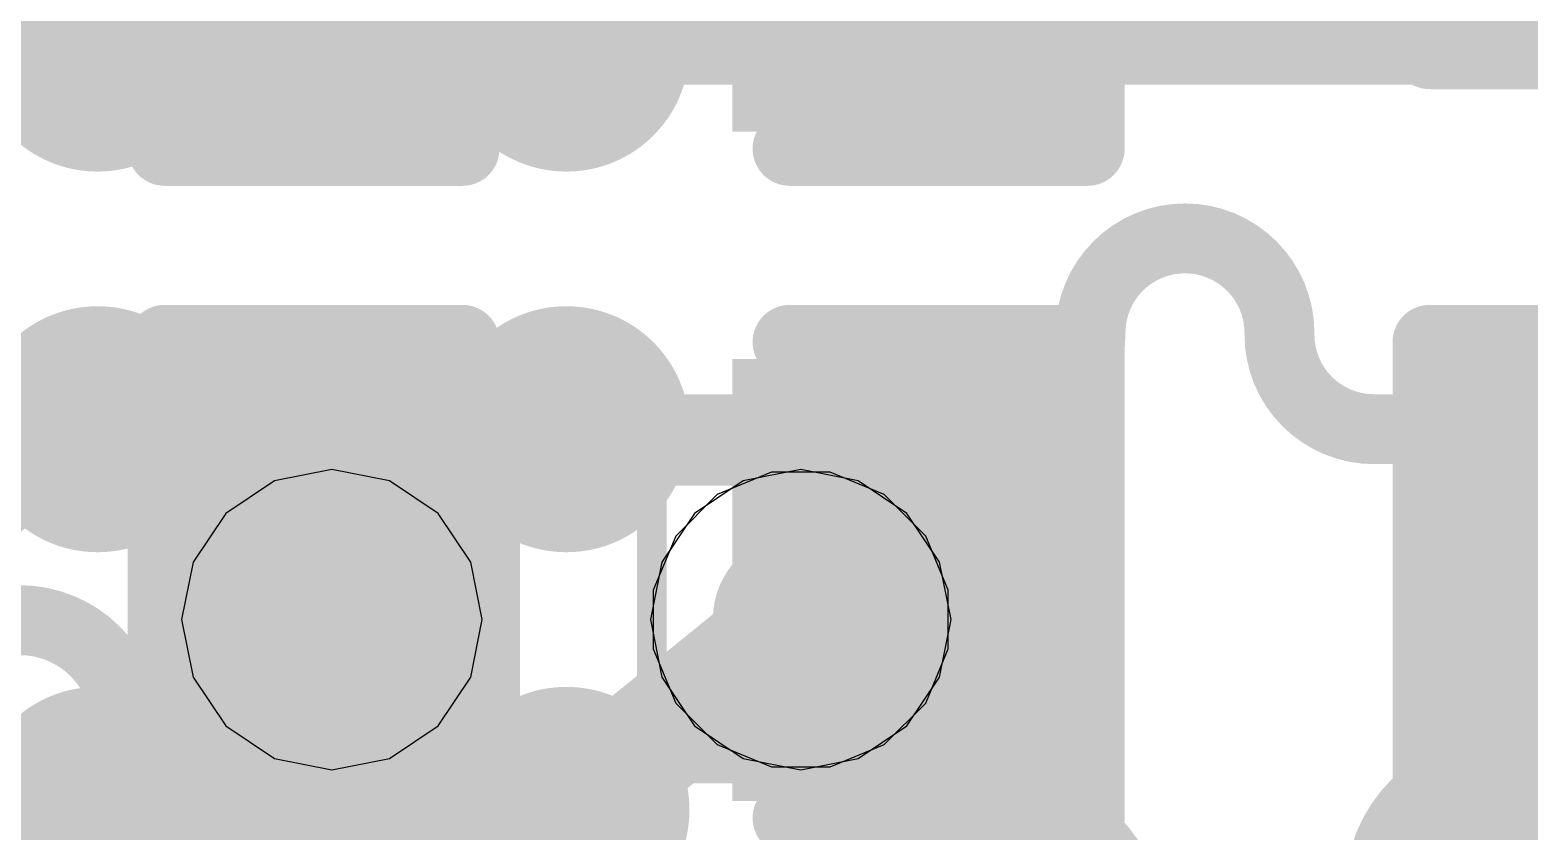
# Model space of a CAD drawing. Header units: inches. Extents: x -6 to 284, y -12 to 154.
# Drawn here: x 71.686 to 74.245, y 12.272 to 13.64 of the extents above; entities that cross this region are included whole.
import ezdxf

# ---------------------------------------------------------------- set-up
doc = ezdxf.new("R2010")
doc.units = ezdxf.units.IN
for name, color, linetype in [('Bottom Layer', 5, 'Continuous'), ('Bottom Overlay', 54, 'Continuous'), ('Bottom Paste', 16, 'Continuous'), ('Bottom Solder', 6, 'Continuous'), ('Drill Drawing', 1, 'Continuous'), ('GND-1', 16, 'Continuous'), ('GND-2', 90, 'Continuous'), ('GND-3', 216, 'Continuous'), ('GND-4', 54, 'Continuous'), ('PWR-1', 156, 'Continuous'), ('PWR-2', 130, 'Continuous'), ('Signal L1', 76, 'Continuous'), ('Signal L2', 6, 'Continuous'), ('Top Layer', 1, 'Continuous'), ('Top Paste', 8, 'Continuous'), ('Top Solder', 216, 'Continuous'), ('Via Holes', 16, 'Continuous')]:
    doc.layers.add(name, color=color, linetype=linetype)

# ---------------------------------------------------------------- blocks, each defined once
blk = doc.blocks.new('C___0402_B_105')
at = {"layer": 'Bottom Layer'}
for points in [[(-0.2412999999999999, 0.3174999999999999), (-0.2413000000000001, -0.3175), (-0.6985, -0.3174999999999999), (-0.6985, 0.3175)], [(0.6985, 0.3174999999999999), (0.6985, -0.3175), (0.2412999999999999, -0.3174999999999999), (0.2413000000000001, 0.3175)]]:
    blk.add_hatch(color=5, dxfattribs=at).paths.add_polyline_path(points)
at = {"layer": 'Bottom Paste'}
for points in [[(-0.2412999999999999, 0.3174999999999999), (-0.2413000000000001, -0.3175), (-0.6985, -0.3174999999999999), (-0.6985, 0.3175)], [(0.6985, 0.3174999999999999), (0.6985, -0.3175), (0.2412999999999999, -0.3174999999999999), (0.2413000000000001, 0.3175)]]:
    blk.add_hatch(color=16, dxfattribs=at).paths.add_polyline_path(points)
at = {"layer": 'Bottom Solder'}
for points in [[(-0.1813001199999999, 0.3774998799999999), (-0.1813001200000001, -0.3774998800000001), (-0.7584998799999999, -0.3774998799999999), (-0.7584998799999999, 0.3774998800000001)], [(0.7584998799999999, 0.3774998799999999), (0.7584998799999999, -0.3774998800000001), (0.1813001199999999, -0.3774998799999999), (0.1813001200000001, 0.3774998800000001)]]:
    blk.add_hatch(color=6, dxfattribs=at).paths.add_polyline_path(points)
at = {"layer": 'Bottom Overlay'}
for points in [[(-0.7874, -0.4064, 0.127, 0.127, 0), (-0.7874, 0.4064, 0.127, 0.127, 0)], [(-0.7874, 0.4064, 0.127, 0.127, 0), (-0.2794, 0.4064, 0.127, 0.127, 0)], [(0.2794, 0.4064, 0.127, 0.127, 0), (0.7874, 0.4064, 0.127, 0.127, 0)], [(0.7874, -0.4064, 0.127, 0.127, 0), (0.7874, 0.4064, 0.127, 0.127, 0)], [(-0.7874, -0.4064, 0.127, 0.127, 0), (-0.2794, -0.4064, 0.127, 0.127, 0)], [(0.2794, -0.4064, 0.127, 0.127, 0), (0.7874, -0.4064, 0.127, 0.127, 0)]]:
    blk.add_lwpolyline(points, format="xyseb", dxfattribs=at)
for points in [[(-0.8191499999999999, 0.4064, 0.0635, 0.0635, 1), (-0.7556499999999999, 0.4064, 0.0635, 0.0635, 1)], [(-0.8191499999999999, 0.4064, 0.0635, 0.0635, 1), (-0.7556499999999999, 0.4064, 0.0635, 0.0635, 1)], [(-0.31115, 0.4064, 0.0635, 0.0635, 1), (-0.24765, 0.4064, 0.0635, 0.0635, 1)], [(0.24765, 0.4064, 0.0635, 0.0635, 1), (0.31115, 0.4064, 0.0635, 0.0635, 1)], [(0.7556499999999999, 0.4064, 0.0635, 0.0635, 1), (0.8191499999999999, 0.4064, 0.0635, 0.0635, 1)], [(0.7556499999999999, 0.4064, 0.0635, 0.0635, 1), (0.8191499999999999, 0.4064, 0.0635, 0.0635, 1)], [(-0.8191499999999999, -0.4064, 0.0635, 0.0635, 1), (-0.7556499999999999, -0.4064, 0.0635, 0.0635, 1)], [(-0.8191499999999999, -0.4064, 0.0635, 0.0635, 1), (-0.7556499999999999, -0.4064, 0.0635, 0.0635, 1)], [(-0.31115, -0.4064, 0.0635, 0.0635, 1), (-0.24765, -0.4064, 0.0635, 0.0635, 1)], [(0.24765, -0.4064, 0.0635, 0.0635, 1), (0.31115, -0.4064, 0.0635, 0.0635, 1)], [(0.7556499999999999, -0.4064, 0.0635, 0.0635, 1), (0.8191499999999999, -0.4064, 0.0635, 0.0635, 1)], [(0.7556499999999999, -0.4064, 0.0635, 0.0635, 1), (0.8191499999999999, -0.4064, 0.0635, 0.0635, 1)]]:
    blk.add_lwpolyline(points, format="xyseb", close=True, dxfattribs=at)
blk = doc.blocks.new('200_WFBGA__10_15__127')
at = {"layer": 'Top Layer'}
h = blk.add_hatch(color=1, dxfattribs=at)
edge = h.paths.add_edge_path()
edge.add_arc((-1.999996, 4.875022), 0.15999968, 0, 360)
h = blk.add_hatch(color=1, dxfattribs=at)
edge = h.paths.add_edge_path()
edge.add_arc((-1.199896, 4.875022), 0.15999968, 0, 360)
h = blk.add_hatch(color=1, dxfattribs=at)
edge = h.paths.add_edge_path()
edge.add_arc((-1.999996, 4.225035999999999), 0.15999968, 0, 360)
h = blk.add_hatch(color=1, dxfattribs=at)
edge = h.paths.add_edge_path()
edge.add_arc((-1.199896, 4.225035999999999), 0.15999968, 0, 360)
h = blk.add_hatch(color=1, dxfattribs=at)
edge = h.paths.add_edge_path()
edge.add_arc((-1.999996, 3.57505), 0.15999968, 0, 360)
h = blk.add_hatch(color=1, dxfattribs=at)
edge = h.paths.add_edge_path()
edge.add_arc((-1.199896, 3.57505), 0.15999968, 0, 360)
at = {"layer": 'Top Paste'}
h = blk.add_hatch(color=8, dxfattribs=at)
edge = h.paths.add_edge_path()
edge.add_arc((-1.999996, 4.875022), 0.15999968, 0, 360)
h = blk.add_hatch(color=8, dxfattribs=at)
edge = h.paths.add_edge_path()
edge.add_arc((-1.199896, 4.875022), 0.15999968, 0, 360)
h = blk.add_hatch(color=8, dxfattribs=at)
edge = h.paths.add_edge_path()
edge.add_arc((-1.999996, 4.225035999999999), 0.15999968, 0, 360)
h = blk.add_hatch(color=8, dxfattribs=at)
edge = h.paths.add_edge_path()
edge.add_arc((-1.199896, 4.225035999999999), 0.15999968, 0, 360)
h = blk.add_hatch(color=8, dxfattribs=at)
edge = h.paths.add_edge_path()
edge.add_arc((-1.999996, 3.57505), 0.15999968, 0, 360)
h = blk.add_hatch(color=8, dxfattribs=at)
edge = h.paths.add_edge_path()
edge.add_arc((-1.199896, 3.57505), 0.15999968, 0, 360)
at = {"layer": 'Top Solder'}
h = blk.add_hatch(color=216, dxfattribs=at)
edge = h.paths.add_edge_path()
edge.add_arc((-1.999996, 4.875022), 0.21001228, 0, 360)
h = blk.add_hatch(color=216, dxfattribs=at)
edge = h.paths.add_edge_path()
edge.add_arc((-1.199896, 4.875022), 0.21001228, 0, 360)
h = blk.add_hatch(color=216, dxfattribs=at)
edge = h.paths.add_edge_path()
edge.add_arc((-1.999996, 4.225035999999999), 0.21001228, 0, 360)
h = blk.add_hatch(color=216, dxfattribs=at)
edge = h.paths.add_edge_path()
edge.add_arc((-1.199896, 4.225035999999999), 0.21001228, 0, 360)
h = blk.add_hatch(color=216, dxfattribs=at)
edge = h.paths.add_edge_path()
edge.add_arc((-1.999996, 3.57505), 0.21001228, 0, 360)
h = blk.add_hatch(color=216, dxfattribs=at)
edge = h.paths.add_edge_path()
edge.add_arc((-1.199896, 3.57505), 0.21001228, 0, 360)
blk = doc.blocks.new('C___0402_B_275')
at = {"layer": 'Bottom Layer'}
for points in [[(-0.2413, 0.3175), (-0.2412999999999999, -0.3175), (-0.6985, -0.3175), (-0.6985, 0.3175)], [(0.6985, 0.3175), (0.6985, -0.3175), (0.2413, -0.3175), (0.2412999999999999, 0.3175)]]:
    blk.add_hatch(color=5, dxfattribs=at).paths.add_polyline_path(points)
at = {"layer": 'Bottom Paste'}
for points in [[(-0.2413, 0.3175), (-0.2412999999999999, -0.3175), (-0.6985, -0.3175), (-0.6985, 0.3175)], [(0.6985, 0.3175), (0.6985, -0.3175), (0.2413, -0.3175), (0.2412999999999999, 0.3175)]]:
    blk.add_hatch(color=16, dxfattribs=at).paths.add_polyline_path(points)
at = {"layer": 'Bottom Solder'}
for points in [[(-0.18130012, 0.37749988), (-0.18130012, -0.37749988), (-0.7584998799999999, -0.37749988), (-0.7584998799999999, 0.37749988)], [(0.7584998799999999, 0.37749988), (0.7584998799999999, -0.37749988), (0.18130012, -0.37749988), (0.18130012, 0.37749988)]]:
    blk.add_hatch(color=6, dxfattribs=at).paths.add_polyline_path(points)
at = {"layer": 'Bottom Overlay'}
for points in [[(-0.7874, 0.4064, 0.127, 0.127, 0), (-0.7874, -0.4064, 0.127, 0.127, 0)], [(-0.2794, 0.4064, 0.127, 0.127, 0), (-0.7874, 0.4064, 0.127, 0.127, 0)], [(0.7874, 0.4064, 0.127, 0.127, 0), (0.2794, 0.4064, 0.127, 0.127, 0)], [(0.7874, 0.4064, 0.127, 0.127, 0), (0.7874, -0.4064, 0.127, 0.127, 0)], [(-0.2794, -0.4064, 0.127, 0.127, 0), (-0.7874, -0.4064, 0.127, 0.127, 0)], [(0.7874, -0.4064, 0.127, 0.127, 0), (0.2794, -0.4064, 0.127, 0.127, 0)]]:
    blk.add_lwpolyline(points, format="xyseb", dxfattribs=at)
for points in [[(-0.8191499999999999, 0.4064, 0.0635, 0.0635, 1), (-0.7556499999999999, 0.4064, 0.0635, 0.0635, 1)], [(-0.8191499999999999, 0.4064, 0.0635, 0.0635, 1), (-0.7556499999999999, 0.4064, 0.0635, 0.0635, 1)], [(-0.31115, 0.4064, 0.0635, 0.0635, 1), (-0.24765, 0.4064, 0.0635, 0.0635, 1)], [(0.24765, 0.4064, 0.0635, 0.0635, 1), (0.31115, 0.4064, 0.0635, 0.0635, 1)], [(0.7556499999999999, 0.4064, 0.0635, 0.0635, 1), (0.8191499999999999, 0.4064, 0.0635, 0.0635, 1)], [(0.7556499999999999, 0.4064, 0.0635, 0.0635, 1), (0.8191499999999999, 0.4064, 0.0635, 0.0635, 1)], [(-0.8191499999999999, -0.4064, 0.0635, 0.0635, 1), (-0.7556499999999999, -0.4064, 0.0635, 0.0635, 1)], [(-0.8191499999999999, -0.4064, 0.0635, 0.0635, 1), (-0.7556499999999999, -0.4064, 0.0635, 0.0635, 1)], [(-0.31115, -0.4064, 0.0635, 0.0635, 1), (-0.24765, -0.4064, 0.0635, 0.0635, 1)], [(0.24765, -0.4064, 0.0635, 0.0635, 1), (0.31115, -0.4064, 0.0635, 0.0635, 1)], [(0.7556499999999999, -0.4064, 0.0635, 0.0635, 1), (0.8191499999999999, -0.4064, 0.0635, 0.0635, 1)], [(0.7556499999999999, -0.4064, 0.0635, 0.0635, 1), (0.8191499999999999, -0.4064, 0.0635, 0.0635, 1)]]:
    blk.add_lwpolyline(points, format="xyseb", close=True, dxfattribs=at)
blk = doc.blocks.new('C___0402_B_277')
at = {"layer": 'Bottom Layer'}
for points in [[(-0.2412999999999999, 0.3174999999999999), (-0.2413000000000001, -0.3175), (-0.6985, -0.3174999999999999), (-0.6985, 0.3175)], [(0.6985, 0.3174999999999999), (0.6985, -0.3175), (0.2412999999999999, -0.3174999999999999), (0.2413000000000001, 0.3175)]]:
    blk.add_hatch(color=5, dxfattribs=at).paths.add_polyline_path(points)
at = {"layer": 'Bottom Paste'}
for points in [[(-0.2412999999999999, 0.3174999999999999), (-0.2413000000000001, -0.3175), (-0.6985, -0.3174999999999999), (-0.6985, 0.3175)], [(0.6985, 0.3174999999999999), (0.6985, -0.3175), (0.2412999999999999, -0.3174999999999999), (0.2413000000000001, 0.3175)]]:
    blk.add_hatch(color=16, dxfattribs=at).paths.add_polyline_path(points)
at = {"layer": 'Bottom Solder'}
for points in [[(-0.1813001199999999, 0.3774998799999999), (-0.1813001200000001, -0.3774998800000001), (-0.7584998799999999, -0.3774998799999999), (-0.7584998799999999, 0.3774998800000001)], [(0.7584998799999999, 0.3774998799999999), (0.7584998799999999, -0.3774998800000001), (0.1813001199999999, -0.3774998799999999), (0.1813001200000001, 0.3774998800000001)]]:
    blk.add_hatch(color=6, dxfattribs=at).paths.add_polyline_path(points)
at = {"layer": 'Bottom Overlay'}
for points in [[(-0.7874, -0.4064, 0.127, 0.127, 0), (-0.7874, 0.4064, 0.127, 0.127, 0)], [(-0.7874, 0.4064, 0.127, 0.127, 0), (-0.2794, 0.4064, 0.127, 0.127, 0)], [(0.2794, 0.4064, 0.127, 0.127, 0), (0.7874, 0.4064, 0.127, 0.127, 0)], [(0.7874, -0.4064, 0.127, 0.127, 0), (0.7874, 0.4064, 0.127, 0.127, 0)], [(-0.7874, -0.4064, 0.127, 0.127, 0), (-0.2794, -0.4064, 0.127, 0.127, 0)], [(0.2794, -0.4064, 0.127, 0.127, 0), (0.7874, -0.4064, 0.127, 0.127, 0)]]:
    blk.add_lwpolyline(points, format="xyseb", dxfattribs=at)
for points in [[(-0.8191499999999999, 0.4064, 0.0635, 0.0635, 1), (-0.7556499999999999, 0.4064, 0.0635, 0.0635, 1)], [(-0.8191499999999999, 0.4064, 0.0635, 0.0635, 1), (-0.7556499999999999, 0.4064, 0.0635, 0.0635, 1)], [(-0.31115, 0.4064, 0.0635, 0.0635, 1), (-0.24765, 0.4064, 0.0635, 0.0635, 1)], [(0.24765, 0.4064, 0.0635, 0.0635, 1), (0.31115, 0.4064, 0.0635, 0.0635, 1)], [(0.7556499999999999, 0.4064, 0.0635, 0.0635, 1), (0.8191499999999999, 0.4064, 0.0635, 0.0635, 1)], [(0.7556499999999999, 0.4064, 0.0635, 0.0635, 1), (0.8191499999999999, 0.4064, 0.0635, 0.0635, 1)], [(-0.8191499999999999, -0.4064, 0.0635, 0.0635, 1), (-0.7556499999999999, -0.4064, 0.0635, 0.0635, 1)], [(-0.8191499999999999, -0.4064, 0.0635, 0.0635, 1), (-0.7556499999999999, -0.4064, 0.0635, 0.0635, 1)], [(-0.31115, -0.4064, 0.0635, 0.0635, 1), (-0.24765, -0.4064, 0.0635, 0.0635, 1)], [(0.24765, -0.4064, 0.0635, 0.0635, 1), (0.31115, -0.4064, 0.0635, 0.0635, 1)], [(0.7556499999999999, -0.4064, 0.0635, 0.0635, 1), (0.8191499999999999, -0.4064, 0.0635, 0.0635, 1)], [(0.7556499999999999, -0.4064, 0.0635, 0.0635, 1), (0.8191499999999999, -0.4064, 0.0635, 0.0635, 1)]]:
    blk.add_lwpolyline(points, format="xyseb", close=True, dxfattribs=at)
blk = doc.blocks.new('C___0402_B_280')
at = {"layer": 'Bottom Layer'}
for points in [[(-0.2413, 0.3175), (-0.2412999999999999, -0.3175), (-0.6985, -0.3175), (-0.6985, 0.3175)], [(0.6985, 0.3175), (0.6985, -0.3175), (0.2413, -0.3175), (0.2412999999999999, 0.3175)]]:
    blk.add_hatch(color=5, dxfattribs=at).paths.add_polyline_path(points)
at = {"layer": 'Bottom Paste'}
for points in [[(-0.2413, 0.3175), (-0.2412999999999999, -0.3175), (-0.6985, -0.3175), (-0.6985, 0.3175)], [(0.6985, 0.3175), (0.6985, -0.3175), (0.2413, -0.3175), (0.2412999999999999, 0.3175)]]:
    blk.add_hatch(color=16, dxfattribs=at).paths.add_polyline_path(points)
at = {"layer": 'Bottom Solder'}
for points in [[(-0.18130012, 0.37749988), (-0.18130012, -0.37749988), (-0.7584998799999999, -0.37749988), (-0.7584998799999999, 0.37749988)], [(0.7584998799999999, 0.37749988), (0.7584998799999999, -0.37749988), (0.18130012, -0.37749988), (0.18130012, 0.37749988)]]:
    blk.add_hatch(color=6, dxfattribs=at).paths.add_polyline_path(points)
at = {"layer": 'Bottom Overlay'}
for points in [[(-0.7874, 0.4064, 0.127, 0.127, 0), (-0.7874, -0.4064, 0.127, 0.127, 0)], [(-0.2794, 0.4064, 0.127, 0.127, 0), (-0.7874, 0.4064, 0.127, 0.127, 0)], [(0.7874, 0.4064, 0.127, 0.127, 0), (0.2794, 0.4064, 0.127, 0.127, 0)], [(0.7874, 0.4064, 0.127, 0.127, 0), (0.7874, -0.4064, 0.127, 0.127, 0)], [(-0.2794, -0.4064, 0.127, 0.127, 0), (-0.7874, -0.4064, 0.127, 0.127, 0)], [(0.7874, -0.4064, 0.127, 0.127, 0), (0.2794, -0.4064, 0.127, 0.127, 0)]]:
    blk.add_lwpolyline(points, format="xyseb", dxfattribs=at)
for points in [[(-0.8191499999999999, 0.4064, 0.0635, 0.0635, 1), (-0.7556499999999999, 0.4064, 0.0635, 0.0635, 1)], [(-0.8191499999999999, 0.4064, 0.0635, 0.0635, 1), (-0.7556499999999999, 0.4064, 0.0635, 0.0635, 1)], [(-0.31115, 0.4064, 0.0635, 0.0635, 1), (-0.24765, 0.4064, 0.0635, 0.0635, 1)], [(0.24765, 0.4064, 0.0635, 0.0635, 1), (0.31115, 0.4064, 0.0635, 0.0635, 1)], [(0.7556499999999999, 0.4064, 0.0635, 0.0635, 1), (0.8191499999999999, 0.4064, 0.0635, 0.0635, 1)], [(0.7556499999999999, 0.4064, 0.0635, 0.0635, 1), (0.8191499999999999, 0.4064, 0.0635, 0.0635, 1)], [(-0.8191499999999999, -0.4064, 0.0635, 0.0635, 1), (-0.7556499999999999, -0.4064, 0.0635, 0.0635, 1)], [(-0.8191499999999999, -0.4064, 0.0635, 0.0635, 1), (-0.7556499999999999, -0.4064, 0.0635, 0.0635, 1)], [(-0.31115, -0.4064, 0.0635, 0.0635, 1), (-0.24765, -0.4064, 0.0635, 0.0635, 1)], [(0.24765, -0.4064, 0.0635, 0.0635, 1), (0.31115, -0.4064, 0.0635, 0.0635, 1)], [(0.7556499999999999, -0.4064, 0.0635, 0.0635, 1), (0.8191499999999999, -0.4064, 0.0635, 0.0635, 1)], [(0.7556499999999999, -0.4064, 0.0635, 0.0635, 1), (0.8191499999999999, -0.4064, 0.0635, 0.0635, 1)]]:
    blk.add_lwpolyline(points, format="xyseb", close=True, dxfattribs=at)

msp = doc.modelspace()

# ---------------------------------------------------------------- hatches: boundary and pattern name
at = {"layer": 'Bottom Layer'}
h = msp.add_hatch(color=5, dxfattribs=at)
edge = h.paths.add_edge_path()
edge.add_arc((72.20183933999999, 12.6332107), 0.1499997, 0, 360)
h = msp.add_hatch(color=5, dxfattribs=at)
edge = h.paths.add_edge_path()
edge.add_arc((73.00184282, 12.6332107), 0.1499997, 0, 360)
at = {"layer": 'GND-1'}
h = msp.add_hatch(color=16, dxfattribs=at)
edge = h.paths.add_edge_path()
edge.add_arc((72.20183933999999, 12.6332107), 0.1499997, 0, 360)
h = msp.add_hatch(color=16, dxfattribs=at)
edge = h.paths.add_edge_path()
edge.add_arc((73.00184282, 12.6332107), 0.1499997, 0, 360)
at = {"layer": 'GND-2'}
h = msp.add_hatch(color=90, dxfattribs=at)
edge = h.paths.add_edge_path()
edge.add_arc((72.20183933999999, 12.6332107), 0.1499997, 0, 360)
h = msp.add_hatch(color=90, dxfattribs=at)
edge = h.paths.add_edge_path()
edge.add_arc((73.00184282, 12.6332107), 0.1499997, 0, 360)
at = {"layer": 'GND-3'}
h = msp.add_hatch(color=216, dxfattribs=at)
edge = h.paths.add_edge_path()
edge.add_arc((72.20183933999999, 12.6332107), 0.1499997, 0, 360)
h = msp.add_hatch(color=216, dxfattribs=at)
edge = h.paths.add_edge_path()
edge.add_arc((73.00184282, 12.6332107), 0.1499997, 0, 360)
at = {"layer": 'GND-4'}
h = msp.add_hatch(color=54, dxfattribs=at)
edge = h.paths.add_edge_path()
edge.add_arc((72.20183933999999, 12.6332107), 0.1499997, 0, 360)
h = msp.add_hatch(color=54, dxfattribs=at)
edge = h.paths.add_edge_path()
edge.add_arc((73.00184282, 12.6332107), 0.1499997, 0, 360)
at = {"layer": 'PWR-1'}
h = msp.add_hatch(color=156, dxfattribs=at)
edge = h.paths.add_edge_path()
edge.add_arc((72.20183933999999, 12.6332107), 0.1499997, 0, 360)
h = msp.add_hatch(color=156, dxfattribs=at)
edge = h.paths.add_edge_path()
edge.add_arc((73.00184282, 12.6332107), 0.1499997, 0, 360)
at = {"layer": 'PWR-2'}
h = msp.add_hatch(color=130, dxfattribs=at)
edge = h.paths.add_edge_path()
edge.add_arc((72.20183933999999, 12.6332107), 0.1499997, 0, 360)
h = msp.add_hatch(color=130, dxfattribs=at)
edge = h.paths.add_edge_path()
edge.add_arc((73.00184282, 12.6332107), 0.1499997, 0, 360)
at = {"layer": 'Signal L1'}
h = msp.add_hatch(color=76, dxfattribs=at)
edge = h.paths.add_edge_path()
edge.add_arc((72.20183933999999, 12.6332107), 0.1499997, 0, 360)
h = msp.add_hatch(color=76, dxfattribs=at)
edge = h.paths.add_edge_path()
edge.add_arc((73.00184282, 12.6332107), 0.1499997, 0, 360)
at = {"layer": 'Signal L2'}
h = msp.add_hatch(color=6, dxfattribs=at)
edge = h.paths.add_edge_path()
edge.add_arc((72.20183933999999, 12.6332107), 0.1499997, 0, 360)
h = msp.add_hatch(color=6, dxfattribs=at)
edge = h.paths.add_edge_path()
edge.add_arc((73.00184282, 12.6332107), 0.1499997, 0, 360)
at = {"layer": 'Top Layer'}
h = msp.add_hatch(color=1, dxfattribs=at)
edge = h.paths.add_edge_path()
edge.add_arc((72.20183933999999, 12.6332107), 0.1499997, 0, 360)
h = msp.add_hatch(color=1, dxfattribs=at)
edge = h.paths.add_edge_path()
edge.add_arc((73.00184282, 12.6332107), 0.1499997, 0, 360)
at = {"layer": 'Via Holes'}
h = msp.add_hatch(color=7, dxfattribs=at)
edge = h.paths.add_edge_path()
edge.add_arc((72.20183933999999, 12.6332107), 0.07499858, 0, 360)
h = msp.add_hatch(color=7, dxfattribs=at)
edge = h.paths.add_edge_path()
edge.add_arc((73.00184282, 12.6332107), 0.07499858, 0, 360)

# ---------------------------------------------------------------- linework, layer by layer
at = {"layer": 'Drill Drawing'}
for points in [[(71.94783933999999, 12.8872107, 0.0508, 0.0508, 0), (72.45583934, 12.8872107, 0.0508, 0.0508, 0)], [(71.94783933999999, 12.3792107, 0.0508, 0.0508, 0), (71.94783933999999, 12.8872107, 0.0508, 0.0508, 0)], [(72.45583934, 12.3792107, 0.0508, 0.0508, 0), (72.45583934, 12.8872107, 0.0508, 0.0508, 0)], [(72.74784282, 12.8872107, 0.0508, 0.0508, 0), (73.25584282, 12.8872107, 0.0508, 0.0508, 0)], [(72.74784282, 12.3792107, 0.0508, 0.0508, 0), (72.74784282, 12.8872107, 0.0508, 0.0508, 0)], [(73.25584282, 12.3792107, 0.0508, 0.0508, 0), (73.25584282, 12.8872107, 0.0508, 0.0508, 0)], [(71.94783933999999, 12.3792107, 0.0508, 0.0508, 0), (72.45583934, 12.3792107, 0.0508, 0.0508, 0)], [(72.74784282, 12.3792107, 0.0508, 0.0508, 0), (73.25584282, 12.3792107, 0.0508, 0.0508, 0)]]:
    msp.add_lwpolyline(points, format="xyseb", dxfattribs=at)
for points in [[(71.93513933999999, 12.8872107, 0.0254, 0.0254, 1), (71.96053934, 12.8872107, 0.0254, 0.0254, 1)], [(71.93513933999999, 12.8872107, 0.0254, 0.0254, 1), (71.96053934, 12.8872107, 0.0254, 0.0254, 1)], [(72.44313934, 12.8872107, 0.0254, 0.0254, 1), (72.46853933999999, 12.8872107, 0.0254, 0.0254, 1)], [(72.44313934, 12.8872107, 0.0254, 0.0254, 1), (72.46853933999999, 12.8872107, 0.0254, 0.0254, 1)], [(72.73514282, 12.8872107, 0.0254, 0.0254, 1), (72.76054282, 12.8872107, 0.0254, 0.0254, 1)], [(72.73514282, 12.8872107, 0.0254, 0.0254, 1), (72.76054282, 12.8872107, 0.0254, 0.0254, 1)], [(73.24314282, 12.8872107, 0.0254, 0.0254, 1), (73.26854282, 12.8872107, 0.0254, 0.0254, 1)], [(73.24314282, 12.8872107, 0.0254, 0.0254, 1), (73.26854282, 12.8872107, 0.0254, 0.0254, 1)], [(71.93513933999999, 12.3792107, 0.0254, 0.0254, 1), (71.96053934, 12.3792107, 0.0254, 0.0254, 1)], [(71.93513933999999, 12.3792107, 0.0254, 0.0254, 1), (71.96053934, 12.3792107, 0.0254, 0.0254, 1)], [(72.44313934, 12.3792107, 0.0254, 0.0254, 1), (72.46853933999999, 12.3792107, 0.0254, 0.0254, 1)], [(72.44313934, 12.3792107, 0.0254, 0.0254, 1), (72.46853933999999, 12.3792107, 0.0254, 0.0254, 1)], [(72.73514282, 12.3792107, 0.0254, 0.0254, 1), (72.76054282, 12.3792107, 0.0254, 0.0254, 1)], [(72.73514282, 12.3792107, 0.0254, 0.0254, 1), (72.76054282, 12.3792107, 0.0254, 0.0254, 1)], [(73.24314282, 12.3792107, 0.0254, 0.0254, 1), (73.26854282, 12.3792107, 0.0254, 0.0254, 1)], [(73.24314282, 12.3792107, 0.0254, 0.0254, 1), (73.26854282, 12.3792107, 0.0254, 0.0254, 1)]]:
    msp.add_lwpolyline(points, format="xyseb", close=True, dxfattribs=at)
at = {"layer": 'GND-1'}
for p, q in [((72.9517972, 12.8848104), (72.85932342, 12.8465072)), ((73.05188844, 12.8848104), (72.9517972, 12.8848104)), ((73.14436221999999, 12.8465072), (73.05188844, 12.8848104)), ((72.85932342, 12.8465072), (72.78854632, 12.7757301)), ((73.21513931999999, 12.7757301), (73.14436221999999, 12.8465072)), ((72.78854632, 12.7757301), (72.75024312, 12.68325632)), ((73.25344252, 12.68325632), (73.21513931999999, 12.7757301)), ((72.75024312, 12.68325632), (72.75024312, 12.58316508)), ((73.25344252, 12.58316508), (73.25344252, 12.68325632)), ((72.75024312, 12.58316508), (72.78854632, 12.4906913)), ((73.21513931999999, 12.4906913), (73.25344252, 12.58316508)), ((72.78854632, 12.4906913), (72.85932342, 12.4199142)), ((73.14436221999999, 12.4199142), (73.21513931999999, 12.4906913)), ((72.85932342, 12.4199142), (72.9517972, 12.381611)), ((73.05188844, 12.381611), (73.14436221999999, 12.4199142)), ((72.9517972, 12.381611), (73.05188844, 12.381611))]:
    msp.add_line(p, q, dxfattribs=at)
at = {"layer": 'GND-2'}
for p, q in [((72.9517972, 12.8848104), (72.85932342, 12.8465072)), ((73.05188844, 12.8848104), (72.9517972, 12.8848104)), ((73.14436221999999, 12.8465072), (73.05188844, 12.8848104)), ((72.85932342, 12.8465072), (72.78854632, 12.7757301)), ((73.21513931999999, 12.7757301), (73.14436221999999, 12.8465072)), ((72.78854632, 12.7757301), (72.75024312, 12.68325632)), ((73.25344252, 12.68325632), (73.21513931999999, 12.7757301)), ((72.75024312, 12.68325632), (72.75024312, 12.58316508)), ((73.25344252, 12.58316508), (73.25344252, 12.68325632)), ((72.75024312, 12.58316508), (72.78854632, 12.4906913)), ((73.21513931999999, 12.4906913), (73.25344252, 12.58316508)), ((72.78854632, 12.4906913), (72.85932342, 12.4199142)), ((73.14436221999999, 12.4199142), (73.21513931999999, 12.4906913)), ((72.85932342, 12.4199142), (72.9517972, 12.381611)), ((73.05188844, 12.381611), (73.14436221999999, 12.4199142)), ((72.9517972, 12.381611), (73.05188844, 12.381611))]:
    msp.add_line(p, q, dxfattribs=at)
at = {"layer": 'GND-3'}
for p, q in [((72.9517972, 12.8848104), (72.85932342, 12.8465072)), ((73.05188844, 12.8848104), (72.9517972, 12.8848104)), ((73.14436221999999, 12.8465072), (73.05188844, 12.8848104)), ((72.85932342, 12.8465072), (72.78854632, 12.7757301)), ((73.21513931999999, 12.7757301), (73.14436221999999, 12.8465072)), ((72.78854632, 12.7757301), (72.75024312, 12.68325632)), ((73.25344252, 12.68325632), (73.21513931999999, 12.7757301)), ((72.75024312, 12.68325632), (72.75024312, 12.58316508)), ((73.25344252, 12.58316508), (73.25344252, 12.68325632)), ((72.75024312, 12.58316508), (72.78854632, 12.4906913)), ((73.21513931999999, 12.4906913), (73.25344252, 12.58316508)), ((72.78854632, 12.4906913), (72.85932342, 12.4199142)), ((73.14436221999999, 12.4199142), (73.21513931999999, 12.4906913)), ((72.85932342, 12.4199142), (72.9517972, 12.381611)), ((73.05188844, 12.381611), (73.14436221999999, 12.4199142)), ((72.9517972, 12.381611), (73.05188844, 12.381611))]:
    msp.add_line(p, q, dxfattribs=at)
at = {"layer": 'GND-4'}
for p, q in [((72.9517972, 12.8848104), (72.85932342, 12.8465072)), ((73.05188844, 12.8848104), (72.9517972, 12.8848104)), ((73.14436221999999, 12.8465072), (73.05188844, 12.8848104)), ((72.85932342, 12.8465072), (72.78854632, 12.7757301)), ((73.21513931999999, 12.7757301), (73.14436221999999, 12.8465072)), ((72.78854632, 12.7757301), (72.75024312, 12.68325632)), ((73.25344252, 12.68325632), (73.21513931999999, 12.7757301)), ((72.75024312, 12.68325632), (72.75024312, 12.58316508)), ((73.25344252, 12.58316508), (73.25344252, 12.68325632)), ((72.75024312, 12.58316508), (72.78854632, 12.4906913)), ((73.21513931999999, 12.4906913), (73.25344252, 12.58316508)), ((72.78854632, 12.4906913), (72.85932342, 12.4199142)), ((73.14436221999999, 12.4199142), (73.21513931999999, 12.4906913)), ((72.85932342, 12.4199142), (72.9517972, 12.381611)), ((73.05188844, 12.381611), (73.14436221999999, 12.4199142)), ((72.9517972, 12.381611), (73.05188844, 12.381611))]:
    msp.add_line(p, q, dxfattribs=at)
at = {"layer": 'PWR-1'}
for p, q in [((72.10367088, 12.87021302), (72.02044524, 12.8146048)), ((72.20183933999999, 12.88974054), (72.10367088, 12.87021302)), ((72.3000078, 12.87021302), (72.20183933999999, 12.88974054)), ((72.38323344, 12.8146048), (72.3000078, 12.87021302)), ((72.02044524, 12.8146048), (71.96483702, 12.73137916)), ((72.43884166, 12.73137916), (72.38323344, 12.8146048)), ((71.96483702, 12.73137916), (71.9453095, 12.6332107)), ((72.45836917999999, 12.6332107), (72.43884166, 12.73137916)), ((71.9453095, 12.6332107), (71.96483702, 12.53504224)), ((72.43884166, 12.53504224), (72.45836917999999, 12.6332107)), ((71.96483702, 12.53504224), (72.02044524, 12.4518166)), ((72.38323344, 12.4518166), (72.43884166, 12.53504224)), ((72.02044524, 12.4518166), (72.10367088, 12.39620838)), ((72.3000078, 12.39620838), (72.38323344, 12.4518166)), ((72.10367088, 12.39620838), (72.20183933999999, 12.37668086)), ((72.20183933999999, 12.37668086), (72.3000078, 12.39620838))]:
    msp.add_line(p, q, dxfattribs=at)
at = {"layer": 'PWR-2'}
for p, q in [((72.10367088, 12.87021302), (72.02044524, 12.8146048)), ((72.20183933999999, 12.88974054), (72.10367088, 12.87021302)), ((72.3000078, 12.87021302), (72.20183933999999, 12.88974054)), ((72.38323344, 12.8146048), (72.3000078, 12.87021302)), ((72.90367436, 12.87021302), (72.82044872, 12.8146048)), ((73.00184282, 12.88974054), (72.90367436, 12.87021302)), ((73.10001127999999, 12.87021302), (73.00184282, 12.88974054)), ((73.18323692, 12.8146048), (73.10001127999999, 12.87021302)), ((72.02044524, 12.8146048), (71.96483702, 12.73137916)), ((72.43884166, 12.73137916), (72.38323344, 12.8146048)), ((72.82044872, 12.8146048), (72.76484049999999, 12.73137916)), ((73.23884514, 12.73137916), (73.18323692, 12.8146048)), ((71.96483702, 12.73137916), (71.9453095, 12.6332107)), ((72.45836917999999, 12.6332107), (72.43884166, 12.73137916)), ((72.76484049999999, 12.73137916), (72.74531298, 12.6332107)), ((73.25837266, 12.6332107), (73.23884514, 12.73137916)), ((71.9453095, 12.6332107), (71.96483702, 12.53504224)), ((72.43884166, 12.53504224), (72.45836917999999, 12.6332107)), ((72.74531298, 12.6332107), (72.76484049999999, 12.53504224)), ((73.23884514, 12.53504224), (73.25837266, 12.6332107)), ((71.96483702, 12.53504224), (72.02044524, 12.4518166)), ((72.38323344, 12.4518166), (72.43884166, 12.53504224)), ((72.76484049999999, 12.53504224), (72.82044872, 12.4518166)), ((73.18323692, 12.4518166), (73.23884514, 12.53504224)), ((72.02044524, 12.4518166), (72.10367088, 12.39620838)), ((72.3000078, 12.39620838), (72.38323344, 12.4518166)), ((72.82044872, 12.4518166), (72.90367436, 12.39620838)), ((73.10001127999999, 12.39620838), (73.18323692, 12.4518166)), ((72.10367088, 12.39620838), (72.20183933999999, 12.37668086)), ((72.20183933999999, 12.37668086), (72.3000078, 12.39620838)), ((72.90367436, 12.39620838), (73.00184282, 12.37668086)), ((73.00184282, 12.37668086), (73.10001127999999, 12.39620838))]:
    msp.add_line(p, q, dxfattribs=at)
at = {"layer": 'Signal L1'}
for points in [[(71.4018384, 12.63225312, 0.11938, 0.11938, 0), (71.6688432, 12.63225312, 0.11938, 0.11938, 0)], [(71.6688432, 12.63225312, 0.11938, 0.11938, -0.4142135623730951), (71.85132188, 12.44977444, 0.11938, 0.11938, 0)], [(71.85132188, 11.88457364, 0.11938, 0.11938, 0), (71.85132188, 12.44977444, 0.11938, 0.11938, 0)]]:
    msp.add_lwpolyline(points, format="xyseb", dxfattribs=at)
for points in [[(71.63899819999999, 12.63225312, 0.05969, 0.05969, 1), (71.69868819999999, 12.63225312, 0.05969, 0.05969, 1)], [(71.63899819999999, 12.63225312, 0.05969, 0.05969, 1), (71.69868819999999, 12.63225312, 0.05969, 0.05969, 1)], [(71.82147688, 12.44977444, 0.05969, 0.05969, 1), (71.88116688, 12.44977444, 0.05969, 0.05969, 1)], [(71.82147688, 12.44977444, 0.05969, 0.05969, 1), (71.88116688, 12.44977444, 0.05969, 0.05969, 1)]]:
    msp.add_lwpolyline(points, format="xyseb", close=True, dxfattribs=at)
at = {"layer": 'Signal L2'}
for points in [[(69.33832715999999, 13.60603324, 0.11938, 0.11938, 0), (76.67134779999999, 13.60603324, 0.11938, 0.11938, 0)], [(73.49633002, 13.1228338, 0.11938, 0.11938, -0.9999999999999999), (73.81891001999999, 13.1228338, 0.11938, 0.11938, 0)], [(73.49633002, 13.11959784, 0.11938, 0.11938, -0.4142135623730951), (73.33504002, 12.95830784, 0.11938, 0.11938, 0)], [(73.98020002, 12.95830784, 0.11938, 0.11938, -0.4142135623730951), (73.81891001999999, 13.11959784, 0.11938, 0.11938, 0)], [(69.46005666, 12.95830784, 0.11938, 0.11938, 0), (73.27533731999999, 12.95830784, 0.11938, 0.11938, 0)], [(73.27533731999999, 12.95830784, 0.11938, 0.11938, 0), (73.33504002, 12.95830784, 0.11938, 0.11938, 0)], [(73.98020002, 12.95830784, 0.11938, 0.11938, 0), (74.32943732, 12.95830784, 0.11938, 0.11938, 0)], [(73.98968946, 12.16688702, 0.11938, 0.11938, -0.9999999999999999), (74.41640946, 12.16688702, 0.11938, 0.11938, 0)], [(69.33644248, 12.30953342, 0.11938, 0.11938, 0), (72.44617972, 12.30953342, 0.11938, 0.11938, 0)], [(72.44617972, 12.30953342, 0.11938, 0.11938, -0.4142135623730951), (72.70952946, 12.04618368, 0.11938, 0.11938, 0)], [(73.13624946, 12.10633342, 0.11938, 0.11938, -0.9999999999999999), (73.56296945999999, 12.10633342, 0.11938, 0.11938, 0)]]:
    msp.add_lwpolyline(points, format="xyseb", dxfattribs=at)
for points in [[(73.46648502, 13.1228338, 0.05969, 0.05969, 1), (73.52617502, 13.1228338, 0.05969, 0.05969, 1)], [(73.46648502, 13.11959784, 0.05969, 0.05969, 1), (73.52617502, 13.11959784, 0.05969, 0.05969, 1)], [(73.78906502, 13.1228338, 0.05969, 0.05969, 1), (73.84875501999998, 13.1228338, 0.05969, 0.05969, 1)], [(73.78906502, 13.11959784, 0.05969, 0.05969, 1), (73.84875501999998, 13.11959784, 0.05969, 0.05969, 1)], [(73.24549232, 12.95830784, 0.05969, 0.05969, 1), (73.30518232, 12.95830784, 0.05969, 0.05969, 1)], [(73.24549232, 12.95830784, 0.05969, 0.05969, 1), (73.30518232, 12.95830784, 0.05969, 0.05969, 1)], [(73.30519502, 12.95830784, 0.05969, 0.05969, 1), (73.36488501999999, 12.95830784, 0.05969, 0.05969, 1)], [(73.30519502, 12.95830784, 0.05969, 0.05969, 1), (73.36488501999999, 12.95830784, 0.05969, 0.05969, 1)], [(73.95035501999999, 12.95830784, 0.05969, 0.05969, 1), (74.01004501999999, 12.95830784, 0.05969, 0.05969, 1)], [(73.95035501999999, 12.95830784, 0.05969, 0.05969, 1), (74.01004501999999, 12.95830784, 0.05969, 0.05969, 1)], [(72.41633472, 12.30953342, 0.05969, 0.05969, 1), (72.47602472, 12.30953342, 0.05969, 0.05969, 1)], [(72.41633472, 12.30953342, 0.05969, 0.05969, 1), (72.47602472, 12.30953342, 0.05969, 0.05969, 1)]]:
    msp.add_lwpolyline(points, format="xyseb", close=True, dxfattribs=at)
at = {"layer": 'Top Layer'}
for points in [[(71.80183506, 13.60819224, 0.2032, 0.2032, 0), (72.20183933999999, 13.93244102, 0.2032, 0.2032, 0)], [(72.60183599999999, 13.60819224, 0.2032, 0.2032, 0), (73.00184028, 13.93225052, 0.2032, 0.2032, 0)], [(71.80183506, 13.60819224, 0.2032, 0.2032, 0), (71.80184014, 13.60821256, 0.2032, 0.2032, 0)], [(72.60183599999999, 13.60819224, 0.2032, 0.2032, 0), (72.60184108, 13.60821256, 0.2032, 0.2032, 0)], [(72.20183933999999, 12.6332107, 0.2032, 0.2032, 0), (72.60184108, 12.95821132, 0.2032, 0.2032, 0)], [(71.4018384, 12.63318784, 0.10668, 0.10668, 0), (71.80184014, 12.95818846, 0.10668, 0.10668, 0)], [(72.60184108, 12.30821008, 0.2032, 0.2032, 0), (73.00184282, 12.6332107, 0.2032, 0.2032, 0)], [(71.80184014, 12.30818722, 0.10668, 0.10668, 0), (72.20201206, 11.99282844, 0.10668, 0.10668, 0)]]:
    msp.add_lwpolyline(points, format="xyseb", dxfattribs=at)
for points in [[(71.75103505999999, 13.60819224, 0.1016, 0.1016, 1), (71.85263506, 13.60819224, 0.1016, 0.1016, 1)], [(71.75103505999999, 13.60819224, 0.1016, 0.1016, 1), (71.85263506, 13.60819224, 0.1016, 0.1016, 1)], [(71.75104014, 13.60821256, 0.1016, 0.1016, 1), (71.85264013999999, 13.60821256, 0.1016, 0.1016, 1)], [(72.551036, 13.60819224, 0.1016, 0.1016, 1), (72.65263599999999, 13.60819224, 0.1016, 0.1016, 1)], [(72.551036, 13.60819224, 0.1016, 0.1016, 1), (72.65263599999999, 13.60819224, 0.1016, 0.1016, 1)], [(72.55104107999999, 13.60821256, 0.1016, 0.1016, 1), (72.65264108, 13.60821256, 0.1016, 0.1016, 1)], [(72.55104107999999, 12.95821132, 0.1016, 0.1016, 1), (72.65264108, 12.95821132, 0.1016, 0.1016, 1)], [(71.77517014, 12.95818846, 0.05333999999999999, 0.05333999999999999, 1), (71.82851013999999, 12.95818846, 0.05333999999999999, 0.05333999999999999, 1)], [(72.15103934, 12.6332107, 0.1016, 0.1016, 1), (72.25263933999999, 12.6332107, 0.1016, 0.1016, 1)], [(72.95104282, 12.6332107, 0.1016, 0.1016, 1), (73.05264282, 12.6332107, 0.1016, 0.1016, 1)], [(72.55104107999999, 12.30821008, 0.1016, 0.1016, 1), (72.65264108, 12.30821008, 0.1016, 0.1016, 1)], [(71.77517014, 12.30818722, 0.05333999999999999, 0.05333999999999999, 1), (71.82851013999999, 12.30818722, 0.05333999999999999, 0.05333999999999999, 1)]]:
    msp.add_lwpolyline(points, format="xyseb", close=True, dxfattribs=at)

# ---------------------------------------------------------------- block references
for name, p in [('200_WFBGA__10_15__127', (73.80183613999999, 8.7331931)), ('C___0402_B_105', (72.70383731999999, 13.84371628)), ('C___0402_B_277', (72.70383731999999, 12.70071628))]:
    msp.add_blockref(name, p)
at = {"rotation": 180}
for name, p in [('C___0402_B_275', (74.86283732, 14.00881628)), ('C___0402_B_280', (74.86283732, 12.70071628))]:
    msp.add_blockref(name, p, dxfattribs=at)

doc.saveas('drawing.dxf')
